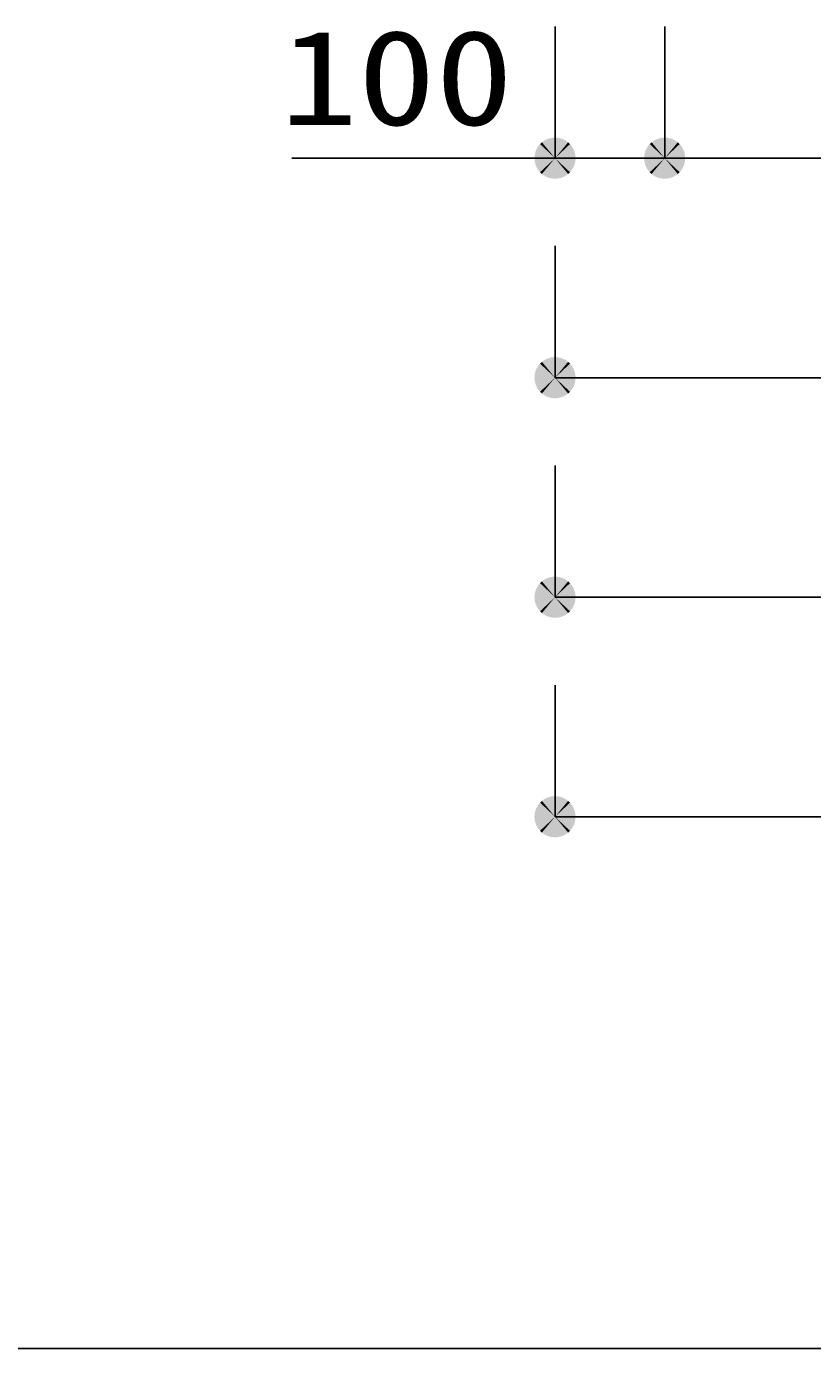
# Model space of a CAD drawing. Units: millimetres, scale not verified. Extents: x -8910 to 8910, y -6308 to 6308.
# Drawn here: x -6741 to -6024, y -5056 to -3852 of the extents above; entities that cross this region are included whole.
import ezdxf
from ezdxf.enums import TextEntityAlignment as Align

# ---------------------------------------------------------------- set-up
doc = ezdxf.new("R2010")
doc.units = ezdxf.units.MM
doc.header["$LTSCALE"] = 30
doc.layers.add('0-4_00クル-フ-6寸法', color=132, linetype='Continuous', lineweight=25)
doc.layers.add('1-5_Axis_waku', color=7, linetype='Continuous', lineweight=25)
doc.styles.add('ＭＳ ゴシック', font='')
doc.styles.get('ＭＳ ゴシック').set_extended_font_data('MS Gothic')

msp = doc.modelspace()

# ---------------------------------------------------------------- linework, layer by layer
at = {"layer": '0-4_00クル-フ-6寸法', "color": 4}
for p, q in [((-6258.91, -3851.98), (-6258.91, -3971.98)), ((-6158.91, -3851.98), (-6158.91, -3971.98)), ((-6158.91, -3851.98), (-6158.91, -3971.98)), ((-6258.91, -3971.98), (-6499, -3971.98)), ((-6258.91, -3971.98), (-6158.91, -3971.98)), ((-6158.91, -3971.98), (-4148.91, -3971.98)), ((-6258.91, -4051.98), (-6258.91, -4171.98)), ((-5508.91, -4171.98), (-6258.91, -4171.98)), ((-6258.91, -4251.98), (-6258.91, -4371.98)), ((-6258.91, -4371.98), (-4048.91, -4371.98)), ((-6258.91, -4451.98), (-6258.91, -4571.98)), ((-3318.91, -4571.98), (-6258.91, -4571.98))]:
    msp.add_line(p, q, dxfattribs=at)
at = {"layer": '0-4_00クル-フ-6寸法'}
for points in [[(-6258.91, -3971.98), (-6275.34, -3962.94), (-6274.08, -3960.95)], [(-6258.91, -3971.98), (-6274.08, -3960.95), (-6272.58, -3959.14)], [(-6258.91, -3971.98), (-6272.58, -3959.14), (-6270.86, -3957.53)], [(-6258.91, -3971.98), (-6270.86, -3957.53), (-6268.96, -3956.14)], [(-6258.91, -3971.98), (-6268.96, -3956.14), (-6266.9, -3955.01)], [(-6258.91, -3971.98), (-6266.9, -3955.01), (-6264.71, -3954.14)], [(-6258.91, -3971.98), (-6264.71, -3954.14), (-6262.43, -3953.56)], [(-6258.91, -3971.98), (-6262.43, -3953.56), (-6260.09, -3953.26)], [(-6258.91, -3971.98), (-6260.09, -3953.26), (-6257.74, -3953.26)], [(-6258.91, -3971.98), (-6257.74, -3953.26), (-6255.4, -3953.56)], [(-6258.91, -3971.98), (-6255.4, -3953.56), (-6253.12, -3954.14)], [(-6258.91, -3971.98), (-6253.12, -3954.14), (-6250.93, -3955.01)], [(-6258.91, -3971.98), (-6250.93, -3955.01), (-6248.87, -3956.14)], [(-6258.91, -3971.98), (-6248.87, -3956.14), (-6246.96, -3957.53)], [(-6258.91, -3971.98), (-6246.96, -3957.53), (-6245.24, -3959.14)], [(-6258.91, -3971.98), (-6245.24, -3959.14), (-6243.74, -3960.95)], [(-6258.91, -3971.98), (-6243.74, -3960.95), (-6242.48, -3962.94)], [(-6158.91, -3971.98), (-6175.34, -3962.94), (-6174.08, -3960.95)], [(-6158.91, -3971.98), (-6175.34, -3962.94), (-6174.08, -3960.95)], [(-6158.91, -3971.98), (-6174.08, -3960.95), (-6172.58, -3959.14)], [(-6158.91, -3971.98), (-6174.08, -3960.95), (-6172.58, -3959.14)], [(-6158.91, -3971.98), (-6172.58, -3959.14), (-6170.86, -3957.53)], [(-6158.91, -3971.98), (-6172.58, -3959.14), (-6170.86, -3957.53)], [(-6158.91, -3971.98), (-6170.86, -3957.53), (-6168.96, -3956.14)], [(-6158.91, -3971.98), (-6170.86, -3957.53), (-6168.96, -3956.14)], [(-6158.91, -3971.98), (-6168.96, -3956.14), (-6166.9, -3955.01)], [(-6158.91, -3971.98), (-6168.96, -3956.14), (-6166.9, -3955.01)], [(-6158.91, -3971.98), (-6166.9, -3955.01), (-6164.71, -3954.14)], [(-6158.91, -3971.98), (-6166.9, -3955.01), (-6164.71, -3954.14)], [(-6158.91, -3971.98), (-6164.71, -3954.14), (-6162.43, -3953.56)], [(-6158.91, -3971.98), (-6164.71, -3954.14), (-6162.43, -3953.56)], [(-6158.91, -3971.98), (-6162.43, -3953.56), (-6160.09, -3953.26)], [(-6158.91, -3971.98), (-6162.43, -3953.56), (-6160.09, -3953.26)], [(-6158.91, -3971.98), (-6160.09, -3953.26), (-6157.74, -3953.26)], [(-6158.91, -3971.98), (-6160.09, -3953.26), (-6157.74, -3953.26)], [(-6158.91, -3971.98), (-6157.74, -3953.26), (-6155.4, -3953.56)], [(-6158.91, -3971.98), (-6157.74, -3953.26), (-6155.4, -3953.56)], [(-6158.91, -3971.98), (-6155.4, -3953.56), (-6153.12, -3954.14)], [(-6158.91, -3971.98), (-6155.4, -3953.56), (-6153.12, -3954.14)], [(-6158.91, -3971.98), (-6153.12, -3954.14), (-6150.93, -3955.01)], [(-6158.91, -3971.98), (-6153.12, -3954.14), (-6150.93, -3955.01)], [(-6158.91, -3971.98), (-6150.93, -3955.01), (-6148.87, -3956.14)], [(-6158.91, -3971.98), (-6150.93, -3955.01), (-6148.87, -3956.14)], [(-6158.91, -3971.98), (-6148.87, -3956.14), (-6146.96, -3957.53)], [(-6158.91, -3971.98), (-6148.87, -3956.14), (-6146.96, -3957.53)], [(-6158.91, -3971.98), (-6146.96, -3957.53), (-6145.24, -3959.14)], [(-6158.91, -3971.98), (-6146.96, -3957.53), (-6145.24, -3959.14)], [(-6158.91, -3971.98), (-6145.24, -3959.14), (-6143.74, -3960.95)], [(-6158.91, -3971.98), (-6145.24, -3959.14), (-6143.74, -3960.95)], [(-6158.91, -3971.98), (-6143.74, -3960.95), (-6142.48, -3962.94)], [(-6158.91, -3971.98), (-6143.74, -3960.95), (-6142.48, -3962.94)], [(-6258.91, -3971.98), (-6277.66, -3971.98), (-6277.51, -3969.63)], [(-6258.91, -3971.98), (-6277.51, -3974.33), (-6277.66, -3971.98)], [(-6258.91, -3971.98), (-6277.51, -3969.63), (-6277.07, -3967.31)], [(-6258.91, -3971.98), (-6277.07, -3976.64), (-6277.51, -3974.33)], [(-6258.91, -3971.98), (-6277.07, -3967.31), (-6276.35, -3965.07)], [(-6258.91, -3971.98), (-6276.35, -3978.88), (-6277.07, -3976.64)], [(-6258.91, -3971.98), (-6276.35, -3965.07), (-6275.34, -3962.94)], [(-6258.91, -3971.98), (-6275.34, -3981.01), (-6276.35, -3978.88)], [(-6258.91, -3971.98), (-6274.08, -3983), (-6275.34, -3981.01)], [(-6258.91, -3971.98), (-6272.58, -3984.81), (-6274.08, -3983)], [(-6258.91, -3971.98), (-6270.86, -3986.42), (-6272.58, -3984.81)], [(-6258.91, -3971.98), (-6268.96, -3987.81), (-6270.86, -3986.42)], [(-6258.91, -3971.98), (-6266.9, -3988.94), (-6268.96, -3987.81)], [(-6258.91, -3971.98), (-6264.71, -3989.81), (-6266.9, -3988.94)], [(-6258.91, -3971.98), (-6262.43, -3990.39), (-6264.71, -3989.81)], [(-6258.91, -3971.98), (-6260.09, -3990.69), (-6262.43, -3990.39)], [(-6258.91, -3971.98), (-6257.74, -3990.69), (-6260.09, -3990.69)], [(-6258.91, -3971.98), (-6242.48, -3962.94), (-6241.48, -3965.07)], [(-6258.91, -3971.98), (-6241.48, -3965.07), (-6240.75, -3967.31)], [(-6258.91, -3971.98), (-6240.75, -3967.31), (-6240.31, -3969.63)], [(-6258.91, -3971.98), (-6240.31, -3969.63), (-6240.16, -3971.98)], [(-6258.91, -3971.98), (-6255.4, -3990.39), (-6257.74, -3990.69)], [(-6258.91, -3971.98), (-6253.12, -3989.81), (-6255.4, -3990.39)], [(-6258.91, -3971.98), (-6250.93, -3988.94), (-6253.12, -3989.81)], [(-6258.91, -3971.98), (-6248.87, -3987.81), (-6250.93, -3988.94)], [(-6258.91, -3971.98), (-6246.96, -3986.42), (-6248.87, -3987.81)], [(-6258.91, -3971.98), (-6245.24, -3984.81), (-6246.96, -3986.42)], [(-6258.91, -3971.98), (-6243.74, -3983), (-6245.24, -3984.81)], [(-6258.91, -3971.98), (-6242.48, -3981.01), (-6243.74, -3983)], [(-6258.91, -3971.98), (-6241.48, -3978.88), (-6242.48, -3981.01)], [(-6258.91, -3971.98), (-6240.75, -3976.64), (-6241.48, -3978.88)], [(-6258.91, -3971.98), (-6240.31, -3974.33), (-6240.75, -3976.64)], [(-6258.91, -3971.98), (-6240.16, -3971.98), (-6240.31, -3974.33)], [(-6158.91, -3971.98), (-6177.66, -3971.98), (-6177.51, -3969.63)], [(-6158.91, -3971.98), (-6177.66, -3971.98), (-6177.51, -3969.63)], [(-6158.91, -3971.98), (-6177.51, -3974.33), (-6177.66, -3971.98)], [(-6158.91, -3971.98), (-6177.51, -3974.33), (-6177.66, -3971.98)], [(-6158.91, -3971.98), (-6177.51, -3969.63), (-6177.07, -3967.31)], [(-6158.91, -3971.98), (-6177.51, -3969.63), (-6177.07, -3967.31)], [(-6158.91, -3971.98), (-6177.07, -3976.64), (-6177.51, -3974.33)], [(-6158.91, -3971.98), (-6177.07, -3976.64), (-6177.51, -3974.33)], [(-6158.91, -3971.98), (-6177.07, -3967.31), (-6176.35, -3965.07)], [(-6158.91, -3971.98), (-6177.07, -3967.31), (-6176.35, -3965.07)], [(-6158.91, -3971.98), (-6176.35, -3978.88), (-6177.07, -3976.64)], [(-6158.91, -3971.98), (-6176.35, -3978.88), (-6177.07, -3976.64)], [(-6158.91, -3971.98), (-6176.35, -3965.07), (-6175.34, -3962.94)], [(-6158.91, -3971.98), (-6176.35, -3965.07), (-6175.34, -3962.94)], [(-6158.91, -3971.98), (-6175.34, -3981.01), (-6176.35, -3978.88)], [(-6158.91, -3971.98), (-6175.34, -3981.01), (-6176.35, -3978.88)], [(-6158.91, -3971.98), (-6174.08, -3983), (-6175.34, -3981.01)], [(-6158.91, -3971.98), (-6174.08, -3983), (-6175.34, -3981.01)], [(-6158.91, -3971.98), (-6172.58, -3984.81), (-6174.08, -3983)], [(-6158.91, -3971.98), (-6172.58, -3984.81), (-6174.08, -3983)], [(-6158.91, -3971.98), (-6170.86, -3986.42), (-6172.58, -3984.81)], [(-6158.91, -3971.98), (-6170.86, -3986.42), (-6172.58, -3984.81)], [(-6158.91, -3971.98), (-6168.96, -3987.81), (-6170.86, -3986.42)], [(-6158.91, -3971.98), (-6168.96, -3987.81), (-6170.86, -3986.42)], [(-6158.91, -3971.98), (-6166.9, -3988.94), (-6168.96, -3987.81)], [(-6158.91, -3971.98), (-6166.9, -3988.94), (-6168.96, -3987.81)], [(-6158.91, -3971.98), (-6164.71, -3989.81), (-6166.9, -3988.94)], [(-6158.91, -3971.98), (-6164.71, -3989.81), (-6166.9, -3988.94)], [(-6158.91, -3971.98), (-6162.43, -3990.39), (-6164.71, -3989.81)], [(-6158.91, -3971.98), (-6162.43, -3990.39), (-6164.71, -3989.81)], [(-6158.91, -3971.98), (-6160.09, -3990.69), (-6162.43, -3990.39)], [(-6158.91, -3971.98), (-6160.09, -3990.69), (-6162.43, -3990.39)], [(-6158.91, -3971.98), (-6157.74, -3990.69), (-6160.09, -3990.69)], [(-6158.91, -3971.98), (-6157.74, -3990.69), (-6160.09, -3990.69)], [(-6158.91, -3971.98), (-6142.48, -3962.94), (-6141.48, -3965.07)], [(-6158.91, -3971.98), (-6142.48, -3962.94), (-6141.48, -3965.07)], [(-6158.91, -3971.98), (-6141.48, -3965.07), (-6140.75, -3967.31)], [(-6158.91, -3971.98), (-6141.48, -3965.07), (-6140.75, -3967.31)], [(-6158.91, -3971.98), (-6140.75, -3967.31), (-6140.31, -3969.63)], [(-6158.91, -3971.98), (-6140.75, -3967.31), (-6140.31, -3969.63)], [(-6158.91, -3971.98), (-6140.31, -3969.63), (-6140.16, -3971.98)], [(-6158.91, -3971.98), (-6140.31, -3969.63), (-6140.16, -3971.98)], [(-6158.91, -3971.98), (-6155.4, -3990.39), (-6157.74, -3990.69)], [(-6158.91, -3971.98), (-6153.12, -3989.81), (-6155.4, -3990.39)], [(-6158.91, -3971.98), (-6150.93, -3988.94), (-6153.12, -3989.81)], [(-6158.91, -3971.98), (-6148.87, -3987.81), (-6150.93, -3988.94)], [(-6158.91, -3971.98), (-6146.96, -3986.42), (-6148.87, -3987.81)], [(-6158.91, -3971.98), (-6145.24, -3984.81), (-6146.96, -3986.42)], [(-6158.91, -3971.98), (-6143.74, -3983), (-6145.24, -3984.81)], [(-6158.91, -3971.98), (-6142.48, -3981.01), (-6143.74, -3983)], [(-6158.91, -3971.98), (-6141.48, -3978.88), (-6142.48, -3981.01)], [(-6158.91, -3971.98), (-6140.75, -3976.64), (-6141.48, -3978.88)], [(-6158.91, -3971.98), (-6140.31, -3974.33), (-6140.75, -3976.64)], [(-6158.91, -3971.98), (-6140.16, -3971.98), (-6140.31, -3974.33)], [(-6158.91, -3971.98), (-6155.4, -3990.39), (-6157.74, -3990.69)], [(-6158.91, -3971.98), (-6153.12, -3989.81), (-6155.4, -3990.39)], [(-6158.91, -3971.98), (-6150.93, -3988.94), (-6153.12, -3989.81)], [(-6158.91, -3971.98), (-6148.87, -3987.81), (-6150.93, -3988.94)], [(-6158.91, -3971.98), (-6146.96, -3986.42), (-6148.87, -3987.81)], [(-6158.91, -3971.98), (-6145.24, -3984.81), (-6146.96, -3986.42)], [(-6158.91, -3971.98), (-6143.74, -3983), (-6145.24, -3984.81)], [(-6158.91, -3971.98), (-6142.48, -3981.01), (-6143.74, -3983)], [(-6158.91, -3971.98), (-6141.48, -3978.88), (-6142.48, -3981.01)], [(-6158.91, -3971.98), (-6140.75, -3976.64), (-6141.48, -3978.88)], [(-6158.91, -3971.98), (-6140.31, -3974.33), (-6140.75, -3976.64)], [(-6158.91, -3971.98), (-6140.16, -3971.98), (-6140.31, -3974.33)], [(-6258.91, -4171.98), (-6268.96, -4156.14), (-6266.9, -4155.01)], [(-6258.91, -4171.98), (-6266.9, -4155.01), (-6264.71, -4154.14)], [(-6258.91, -4171.98), (-6264.71, -4154.14), (-6262.43, -4153.56)], [(-6258.91, -4171.98), (-6262.43, -4153.56), (-6260.09, -4153.26)], [(-6258.91, -4171.98), (-6260.09, -4153.26), (-6257.74, -4153.26)], [(-6258.91, -4171.98), (-6257.74, -4153.26), (-6255.4, -4153.56)], [(-6258.91, -4171.98), (-6255.4, -4153.56), (-6253.12, -4154.14)], [(-6258.91, -4171.98), (-6253.12, -4154.14), (-6250.93, -4155.01)], [(-6258.91, -4171.98), (-6250.93, -4155.01), (-6248.87, -4156.14)], [(-6258.91, -4171.98), (-6277.51, -4169.63), (-6277.07, -4167.31)], [(-6258.91, -4171.98), (-6277.07, -4167.31), (-6276.35, -4165.07)], [(-6258.91, -4171.98), (-6276.35, -4165.07), (-6275.34, -4162.94)], [(-6258.91, -4171.98), (-6275.34, -4162.94), (-6274.08, -4160.95)], [(-6258.91, -4171.98), (-6274.08, -4160.95), (-6272.58, -4159.14)], [(-6258.91, -4171.98), (-6272.58, -4159.14), (-6270.86, -4157.53)], [(-6258.91, -4171.98), (-6270.86, -4157.53), (-6268.96, -4156.14)], [(-6258.91, -4171.98), (-6248.87, -4156.14), (-6246.96, -4157.53)], [(-6258.91, -4171.98), (-6246.96, -4157.53), (-6245.24, -4159.14)], [(-6258.91, -4171.98), (-6245.24, -4159.14), (-6243.74, -4160.95)], [(-6258.91, -4171.98), (-6243.74, -4160.95), (-6242.48, -4162.94)], [(-6258.91, -4171.98), (-6242.48, -4162.94), (-6241.48, -4165.07)], [(-6258.91, -4171.98), (-6241.48, -4165.07), (-6240.75, -4167.31)], [(-6258.91, -4171.98), (-6240.75, -4167.31), (-6240.31, -4169.63)], [(-6258.91, -4171.98), (-6277.66, -4171.98), (-6277.51, -4169.63)], [(-6258.91, -4171.98), (-6277.51, -4174.33), (-6277.66, -4171.98)], [(-6258.91, -4171.98), (-6277.07, -4176.64), (-6277.51, -4174.33)], [(-6258.91, -4171.98), (-6276.35, -4178.88), (-6277.07, -4176.64)], [(-6258.91, -4171.98), (-6275.34, -4181.01), (-6276.35, -4178.88)], [(-6258.91, -4171.98), (-6274.08, -4183), (-6275.34, -4181.01)], [(-6258.91, -4171.98), (-6272.58, -4184.81), (-6274.08, -4183)], [(-6258.91, -4171.98), (-6270.86, -4186.42), (-6272.58, -4184.81)], [(-6258.91, -4171.98), (-6268.96, -4187.81), (-6270.86, -4186.42)], [(-6258.91, -4171.98), (-6266.9, -4188.94), (-6268.96, -4187.81)], [(-6258.91, -4171.98), (-6264.71, -4189.81), (-6266.9, -4188.94)], [(-6258.91, -4171.98), (-6262.43, -4190.39), (-6264.71, -4189.81)], [(-6258.91, -4171.98), (-6260.09, -4190.69), (-6262.43, -4190.39)], [(-6258.91, -4171.98), (-6257.74, -4190.69), (-6260.09, -4190.69)], [(-6258.91, -4171.98), (-6240.31, -4169.63), (-6240.16, -4171.98)], [(-6258.91, -4171.98), (-6255.4, -4190.39), (-6257.74, -4190.69)], [(-6258.91, -4171.98), (-6253.12, -4189.81), (-6255.4, -4190.39)], [(-6258.91, -4171.98), (-6250.93, -4188.94), (-6253.12, -4189.81)], [(-6258.91, -4171.98), (-6248.87, -4187.81), (-6250.93, -4188.94)], [(-6258.91, -4171.98), (-6246.96, -4186.42), (-6248.87, -4187.81)], [(-6258.91, -4171.98), (-6245.24, -4184.81), (-6246.96, -4186.42)], [(-6258.91, -4171.98), (-6243.74, -4183), (-6245.24, -4184.81)], [(-6258.91, -4171.98), (-6242.48, -4181.01), (-6243.74, -4183)], [(-6258.91, -4171.98), (-6241.48, -4178.88), (-6242.48, -4181.01)], [(-6258.91, -4171.98), (-6240.75, -4176.64), (-6241.48, -4178.88)], [(-6258.91, -4171.98), (-6240.31, -4174.33), (-6240.75, -4176.64)], [(-6258.91, -4171.98), (-6240.16, -4171.98), (-6240.31, -4174.33)], [(-6258.91, -4371.98), (-6274.08, -4360.95), (-6272.58, -4359.14)], [(-6258.91, -4371.98), (-6272.58, -4359.14), (-6270.86, -4357.53)], [(-6258.91, -4371.98), (-6270.86, -4357.53), (-6268.96, -4356.14)], [(-6258.91, -4371.98), (-6268.96, -4356.14), (-6266.9, -4355.01)], [(-6258.91, -4371.98), (-6266.9, -4355.01), (-6264.71, -4354.14)], [(-6258.91, -4371.98), (-6264.71, -4354.14), (-6262.43, -4353.56)], [(-6258.91, -4371.98), (-6262.43, -4353.56), (-6260.09, -4353.26)], [(-6258.91, -4371.98), (-6260.09, -4353.26), (-6257.74, -4353.26)], [(-6258.91, -4371.98), (-6257.74, -4353.26), (-6255.4, -4353.56)], [(-6258.91, -4371.98), (-6255.4, -4353.56), (-6253.12, -4354.14)], [(-6258.91, -4371.98), (-6253.12, -4354.14), (-6250.93, -4355.01)], [(-6258.91, -4371.98), (-6250.93, -4355.01), (-6248.87, -4356.14)], [(-6258.91, -4371.98), (-6248.87, -4356.14), (-6246.96, -4357.53)], [(-6258.91, -4371.98), (-6246.96, -4357.53), (-6245.24, -4359.14)], [(-6258.91, -4371.98), (-6245.24, -4359.14), (-6243.74, -4360.95)], [(-6258.91, -4371.98), (-6277.66, -4371.98), (-6277.51, -4369.63)], [(-6258.91, -4371.98), (-6277.51, -4374.33), (-6277.66, -4371.98)], [(-6258.91, -4371.98), (-6277.51, -4369.63), (-6277.07, -4367.31)], [(-6258.91, -4371.98), (-6277.07, -4376.64), (-6277.51, -4374.33)], [(-6258.91, -4371.98), (-6277.07, -4367.31), (-6276.35, -4365.07)], [(-6258.91, -4371.98), (-6276.35, -4378.88), (-6277.07, -4376.64)], [(-6258.91, -4371.98), (-6276.35, -4365.07), (-6275.34, -4362.94)], [(-6258.91, -4371.98), (-6275.34, -4381.01), (-6276.35, -4378.88)], [(-6258.91, -4371.98), (-6275.34, -4362.94), (-6274.08, -4360.95)], [(-6258.91, -4371.98), (-6274.08, -4383), (-6275.34, -4381.01)], [(-6258.91, -4371.98), (-6272.58, -4384.81), (-6274.08, -4383)], [(-6258.91, -4371.98), (-6270.86, -4386.42), (-6272.58, -4384.81)], [(-6258.91, -4371.98), (-6268.96, -4387.81), (-6270.86, -4386.42)], [(-6258.91, -4371.98), (-6266.9, -4388.94), (-6268.96, -4387.81)], [(-6258.91, -4371.98), (-6264.71, -4389.81), (-6266.9, -4388.94)], [(-6258.91, -4371.98), (-6262.43, -4390.39), (-6264.71, -4389.81)], [(-6258.91, -4371.98), (-6260.09, -4390.69), (-6262.43, -4390.39)], [(-6258.91, -4371.98), (-6257.74, -4390.69), (-6260.09, -4390.69)], [(-6258.91, -4371.98), (-6243.74, -4360.95), (-6242.48, -4362.94)], [(-6258.91, -4371.98), (-6242.48, -4362.94), (-6241.48, -4365.07)], [(-6258.91, -4371.98), (-6241.48, -4365.07), (-6240.75, -4367.31)], [(-6258.91, -4371.98), (-6240.75, -4367.31), (-6240.31, -4369.63)], [(-6258.91, -4371.98), (-6240.31, -4369.63), (-6240.16, -4371.98)], [(-6258.91, -4371.98), (-6255.4, -4390.39), (-6257.74, -4390.69)], [(-6258.91, -4371.98), (-6253.12, -4389.81), (-6255.4, -4390.39)], [(-6258.91, -4371.98), (-6250.93, -4388.94), (-6253.12, -4389.81)], [(-6258.91, -4371.98), (-6248.87, -4387.81), (-6250.93, -4388.94)], [(-6258.91, -4371.98), (-6246.96, -4386.42), (-6248.87, -4387.81)], [(-6258.91, -4371.98), (-6245.24, -4384.81), (-6246.96, -4386.42)], [(-6258.91, -4371.98), (-6243.74, -4383), (-6245.24, -4384.81)], [(-6258.91, -4371.98), (-6242.48, -4381.01), (-6243.74, -4383)], [(-6258.91, -4371.98), (-6241.48, -4378.88), (-6242.48, -4381.01)], [(-6258.91, -4371.98), (-6240.75, -4376.64), (-6241.48, -4378.88)], [(-6258.91, -4371.98), (-6240.31, -4374.33), (-6240.75, -4376.64)], [(-6258.91, -4371.98), (-6240.16, -4371.98), (-6240.31, -4374.33)], [(-6258.91, -4571.98), (-6277.07, -4567.31), (-6276.35, -4565.07)], [(-6258.91, -4571.98), (-6276.35, -4565.07), (-6275.34, -4562.94)], [(-6258.91, -4571.98), (-6275.34, -4562.94), (-6274.08, -4560.95)], [(-6258.91, -4571.98), (-6274.08, -4560.95), (-6272.58, -4559.14)], [(-6258.91, -4571.98), (-6272.58, -4559.14), (-6270.86, -4557.53)], [(-6258.91, -4571.98), (-6270.86, -4557.53), (-6268.96, -4556.14)], [(-6258.91, -4571.98), (-6268.96, -4556.14), (-6266.9, -4555.01)], [(-6258.91, -4571.98), (-6266.9, -4555.01), (-6264.71, -4554.14)], [(-6258.91, -4571.98), (-6264.71, -4554.14), (-6262.43, -4553.56)], [(-6258.91, -4571.98), (-6262.43, -4553.56), (-6260.09, -4553.26)], [(-6258.91, -4571.98), (-6260.09, -4553.26), (-6257.74, -4553.26)], [(-6258.91, -4571.98), (-6257.74, -4553.26), (-6255.4, -4553.56)], [(-6258.91, -4571.98), (-6255.4, -4553.56), (-6253.12, -4554.14)], [(-6258.91, -4571.98), (-6253.12, -4554.14), (-6250.93, -4555.01)], [(-6258.91, -4571.98), (-6250.93, -4555.01), (-6248.87, -4556.14)], [(-6258.91, -4571.98), (-6248.87, -4556.14), (-6246.96, -4557.53)], [(-6258.91, -4571.98), (-6246.96, -4557.53), (-6245.24, -4559.14)], [(-6258.91, -4571.98), (-6245.24, -4559.14), (-6243.74, -4560.95)], [(-6258.91, -4571.98), (-6243.74, -4560.95), (-6242.48, -4562.94)], [(-6258.91, -4571.98), (-6242.48, -4562.94), (-6241.48, -4565.07)], [(-6258.91, -4571.98), (-6241.48, -4565.07), (-6240.75, -4567.31)], [(-6258.91, -4571.98), (-6277.66, -4571.98), (-6277.51, -4569.63)], [(-6258.91, -4571.98), (-6277.51, -4574.33), (-6277.66, -4571.98)], [(-6258.91, -4571.98), (-6277.51, -4569.63), (-6277.07, -4567.31)], [(-6258.91, -4571.98), (-6277.07, -4576.64), (-6277.51, -4574.33)], [(-6258.91, -4571.98), (-6276.35, -4578.88), (-6277.07, -4576.64)], [(-6258.91, -4571.98), (-6275.34, -4581.01), (-6276.35, -4578.88)], [(-6258.91, -4571.98), (-6274.08, -4583), (-6275.34, -4581.01)], [(-6258.91, -4571.98), (-6272.58, -4584.81), (-6274.08, -4583)], [(-6258.91, -4571.98), (-6270.86, -4586.42), (-6272.58, -4584.81)], [(-6258.91, -4571.98), (-6268.96, -4587.81), (-6270.86, -4586.42)], [(-6258.91, -4571.98), (-6266.9, -4588.94), (-6268.96, -4587.81)], [(-6258.91, -4571.98), (-6264.71, -4589.81), (-6266.9, -4588.94)], [(-6258.91, -4571.98), (-6262.43, -4590.39), (-6264.71, -4589.81)], [(-6258.91, -4571.98), (-6260.09, -4590.69), (-6262.43, -4590.39)], [(-6258.91, -4571.98), (-6257.74, -4590.69), (-6260.09, -4590.69)], [(-6258.91, -4571.98), (-6240.75, -4567.31), (-6240.31, -4569.63)], [(-6258.91, -4571.98), (-6240.31, -4569.63), (-6240.16, -4571.98)], [(-6258.91, -4571.98), (-6255.4, -4590.39), (-6257.74, -4590.69)], [(-6258.91, -4571.98), (-6253.12, -4589.81), (-6255.4, -4590.39)], [(-6258.91, -4571.98), (-6250.93, -4588.94), (-6253.12, -4589.81)], [(-6258.91, -4571.98), (-6248.87, -4587.81), (-6250.93, -4588.94)], [(-6258.91, -4571.98), (-6246.96, -4586.42), (-6248.87, -4587.81)], [(-6258.91, -4571.98), (-6245.24, -4584.81), (-6246.96, -4586.42)], [(-6258.91, -4571.98), (-6243.74, -4583), (-6245.24, -4584.81)], [(-6258.91, -4571.98), (-6242.48, -4581.01), (-6243.74, -4583)], [(-6258.91, -4571.98), (-6241.48, -4578.88), (-6242.48, -4581.01)], [(-6258.91, -4571.98), (-6240.75, -4576.64), (-6241.48, -4578.88)], [(-6258.91, -4571.98), (-6240.31, -4574.33), (-6240.75, -4576.64)], [(-6258.91, -4571.98), (-6240.16, -4571.98), (-6240.31, -4574.33)]]:
    msp.add_solid(points, dxfattribs=at)
at = {"layer": '1-5_Axis_waku'}
msp.add_line((-7770, -5056.5), (8400, -5056.5), dxfattribs=at)

# ---------------------------------------------------------------- texts
at = {"layer": '0-4_00クル-フ-6寸法', "color": 3, "style": 'ＭＳ ゴシック', "width": 1.2}
msp.add_text('100', height=86.66, dxfattribs=at).set_placement((-6509.35, -3967.82), align=Align.BOTTOM_LEFT)

doc.saveas('drawing.dxf')
